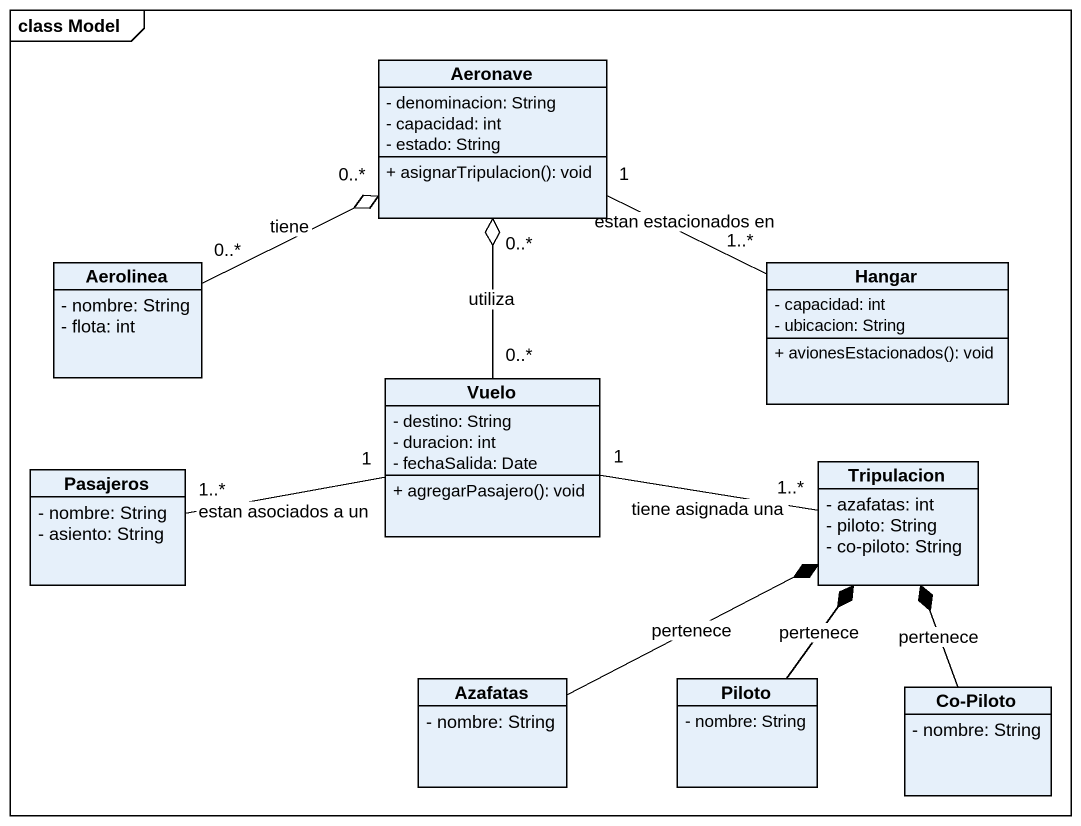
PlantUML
@startuml
mainframe class Model
hide circle
hide empty members
skinparam classAttributeIconSize 0
class Aeronave {
  - denominacion: String
  - capacidad: int
  - estado: String
  + asignarTripulacion(): void
}
class Aerolinea {
  - nombre: String
  - flota: int
}
class Hangar {
  - capacidad: int
  - ubicacion: String
  + avionesEstacionados(): void
}
class Vuelo {
  - destino: String
  - duracion: int
  - fechaSalida: Date
  + agregarPasajero(): void
}
class Pasajeros {
  - nombre: String
  - asiento: String
}
class Tripulacion {
  - azafatas: int
  - piloto: String
  - co-piloto: String
}
class Azafatas {
  - nombre: String
}
class Piloto {
  - nombre: String
}
class "Co-Piloto" as Co_Piloto {
  - nombre: String
}
Aerolinea "0..*" -right-o "0..*" Aeronave : tiene
Hangar "1..*" -left- "1" Aeronave : estan estacionados en
Vuelo "0..*" -up-o "0..*" Aeronave : utiliza
Vuelo "1" -left- "1..*" Pasajeros : estan asociados a un
Vuelo "1" -right- "1..*" Tripulacion : tiene asignada una
Azafatas -right-* Tripulacion : pertenece
Piloto -up-* Tripulacion : pertenece
Co_Piloto -up-* Tripulacion : pertenece
@enduml
